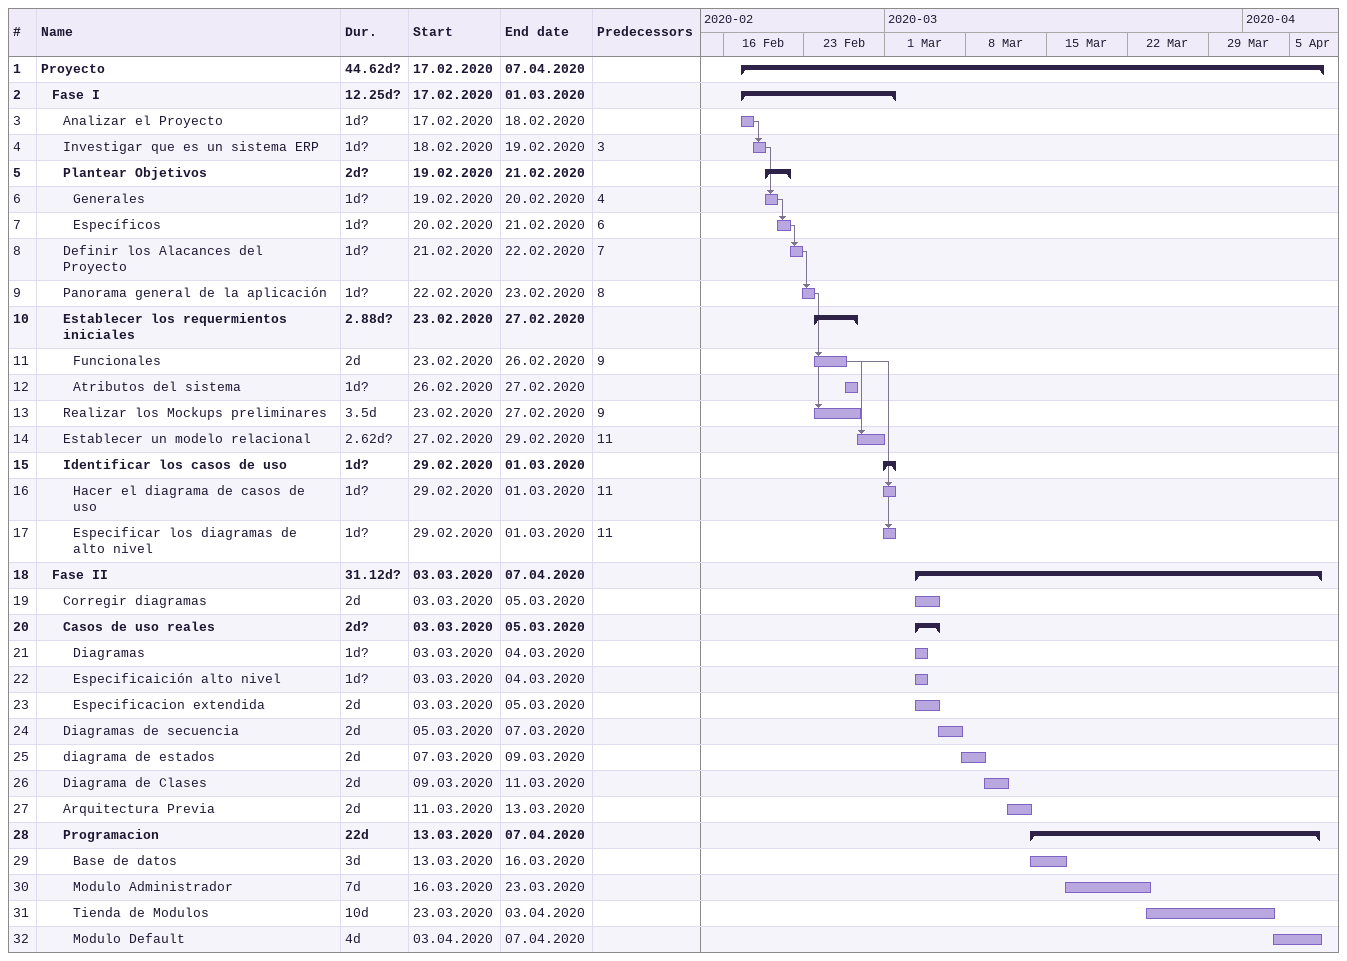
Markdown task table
| ID | Level | Task | Duration | Start | Finish | Predecessors |
|---|---|---|---|---|---|---|
| 1 | 1 | **Proyecto** | 44.62d? | 2020-02-17 | 2020-04-07 |  |
| 2 | 2 | **Fase I** | 12.25d? | 2020-02-17 | 2020-03-01 |  |
| 3 | 3 | Analizar el Proyecto | 1d? | 2020-02-17 | 2020-02-18 |  |
| 4 | 3 | Investigar que es un sistema ERP | 1d? | 2020-02-18 | 2020-02-19 | 3 |
| 5 | 3 | **Plantear Objetivos** | 2d? | 2020-02-19 | 2020-02-21 |  |
| 6 | 4 | Generales | 1d? | 2020-02-19 | 2020-02-20 | 4 |
| 7 | 4 | Específicos | 1d? | 2020-02-20 | 2020-02-21 | 6 |
| 8 | 3 | Definir los Alacances del Proyecto | 1d? | 2020-02-21 | 2020-02-22 | 7 |
| 9 | 3 | Panorama general de la aplicación | 1d? | 2020-02-22 | 2020-02-23 | 8 |
| 10 | 3 | **Establecer los requermientos iniciales** | 2.88d? | 2020-02-23 | 2020-02-27 |  |
| 11 | 4 | Funcionales | 2d | 2020-02-23 | 2020-02-26 | 9 |
| 12 | 4 | Atributos del sistema | 1d? | 2020-02-26 | 2020-02-27 |  |
| 13 | 3 | Realizar los Mockups preliminares | 3.5d | 2020-02-23 | 2020-02-27 | 9 |
| 14 | 3 | Establecer un modelo relacional | 2.62d? | 2020-02-27 | 2020-02-29 | 11 |
| 15 | 3 | **Identificar los casos de uso** | 1d? | 2020-02-29 | 2020-03-01 |  |
| 16 | 4 | Hacer el diagrama de casos de uso | 1d? | 2020-02-29 | 2020-03-01 | 11 |
| 17 | 4 | Especificar los diagramas de alto nivel | 1d? | 2020-02-29 | 2020-03-01 | 11 |
| 18 | 2 | **Fase II** | 31.12d? | 2020-03-03 | 2020-04-07 |  |
| 19 | 3 | Corregir diagramas | 2d | 2020-03-03 | 2020-03-05 |  |
| 20 | 3 | **Casos de uso reales** | 2d? | 2020-03-03 | 2020-03-05 |  |
| 21 | 4 | Diagramas | 1d? | 2020-03-03 | 2020-03-04 |  |
| 22 | 4 | Especificaición alto nivel | 1d? | 2020-03-03 | 2020-03-04 |  |
| 23 | 4 | Especificacion extendida | 2d | 2020-03-03 | 2020-03-05 |  |
| 24 | 3 | Diagramas de secuencia | 2d | 2020-03-05 | 2020-03-07 |  |
| 25 | 3 | diagrama de estados | 2d | 2020-03-07 | 2020-03-09 |  |
| 26 | 3 | Diagrama de Clases | 2d | 2020-03-09 | 2020-03-11 |  |
| 27 | 3 | Arquitectura Previa | 2d | 2020-03-11 | 2020-03-13 |  |
| 28 | 3 | **Programacion** | 22d | 2020-03-13 | 2020-04-07 |  |
| 29 | 4 | Base de datos | 3d | 2020-03-13 | 2020-03-16 |  |
| 30 | 4 | Modulo Administrador | 7d | 2020-03-16 | 2020-03-23 |  |
| 31 | 4 | Tienda de Modulos | 10d | 2020-03-23 | 2020-04-03 |  |
| 32 | 4 | Modulo Default | 4d | 2020-04-03 | 2020-04-07 |  |
